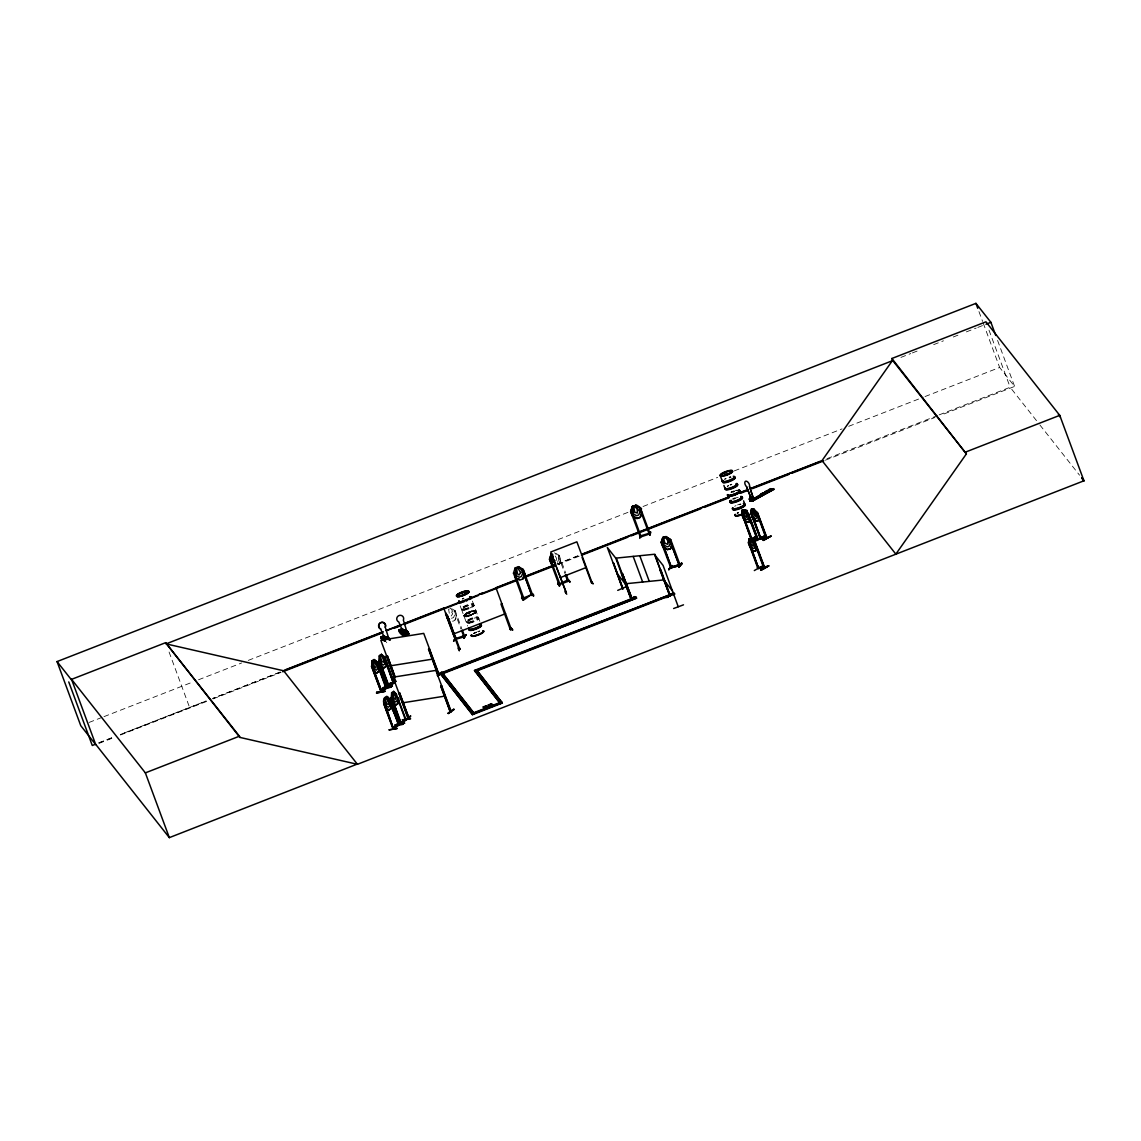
<?xml version="1.0" encoding="UTF-8"?>
<svg xmlns="http://www.w3.org/2000/svg" width="1141" height="1141" viewBox="0 0 1141 1141"><rect width="100%" height="100%" fill="white"/><g stroke="black" fill="none" stroke-linecap="round" stroke-linejoin="round"><path stroke-width="0.75" stroke-dasharray="5 3.75" d="M461.349 608.994L467.667 626.024M478.764 618.436L479.862 621.274M461.292 608.937L460.208 605.857M463.845 616.14C463.018 615.912 469.436 617.252 471.133 615.099M463.788 615.698C465.528 612.902 473.8 608.438 476.396 611.719M476.282 611.476C474.827 614.343 468.224 616.382 470.52 614.828M454.432 611.12L460.878 628.948M468.908 613.316L469.978 612.931L469.022 613.387M556.18 560.516L556.68 558.505L554.44 554.697M558.976 564.724L560.687 559.447M559.061 564.795L560.816 559.447L559.304 555.367L554.54 552.586M463.831 615.598L469.051 612.318L474.87 610.906M455.088 620.105C458.511 607.269 457.113 622.758 451.793 621.075M557.521 562.399L558.748 559.147L557.607 556.109L554.54 552.729M386.4 642.711L386.756 642.354M476.253 611.533L470.434 615.07M470.677 615.484L471.647 614.814L470.605 614.942M465.015 614.414L466.127 613.715M469.807 612.974L469.507 612.988M737.157 513.15L738.541 512.452M467.396 612.717A6.589 1.526 -20.3 0 1 476.111 611.334A6.589 1.526 -20.3 0 1 466.312 615.883A6.589 1.526 -20.3 0 1 467.396 612.717L468.951 612.047M900.934 357.39L910.746 353.567M912.386 352.926L917.293 351.014M933.652 344.639L943.464 340.817M953.277 336.994L958.183 335.083M966.356 331.888L976.168 328.066M977.808 327.424L984.355 324.871M89.055 722.453L102.319 717.275M103.988 716.634L191.888 682.361M198.52 679.779L241.65 662.964M248.282 660.382L629.761 511.653M643.039 506.49L717.675 477.38M734.262 470.919L842.072 428.888M848.704 426.306L923.34 397.211M925.009 396.555L999.644 367.459L1014.606 386.428L941.582 414.896M558.149 555.482L564.838 573.438M558.291 555.838L559.19 555.453L565.722 573.082M98.882 742.905L113.729 737.115M280.344 672.063L212.711 698.463L283.638 670.78M556.894 563.968L578.444 555.567M826.983 458.668L937.545 415.566M939.157 414.882L1010.156 387.255L1038.795 423.553M98.825 742.834L113.672 737.043M557.065 564.182L578.615 555.781M99.025 743.362L113.872 737.571M120.475 735.004L206.378 701.515M213.01 698.92L281.057 672.391M558.22 564.353L579.785 555.938M825.414 460.18L934.95 417.478M454.289 611.362L455.302 610.948L461.748 628.691M451.151 616.012L452.706 613.815L449.682 608.866L448.613 609.18L449.525 614.742M451.422 618.265L453.548 617.652L454.746 614.614L450.567 608.025L455.302 610.948L450.581 607.911M463.859 615.926L471.076 614.97M466.441 616.183A6.575 1.526 -20.3 0 0 476.211 611.633A6.575 1.526 -20.3 0 0 467.525 613.017A6.575 1.526 -20.3 0 0 466.441 616.183L467.824 615.826M473.586 610.72L474.77 610.606M474.87 610.877L476.31 611.291M1039.893 424.951L1079.543 475.198M997.576 340.403L1014.606 386.428M988.99 330.134L1010.156 387.255M978.964 311.579L982.615 321.434M983.228 323.088L999.644 367.459M472.417 601.107L478.792 618.508M169.082 652.024L189.777 707.976M727.273 486.537A6.661 1.54 -20.3 0 1 728.671 485.824M730.24 485.153A6.661 1.54 -20.3 0 1 731.88 484.583M727.188 486.123A6.575 1.526 -20.3 0 1 728.557 485.424M730.097 484.768A6.575 1.526 -20.3 0 1 731.723 484.183M729.399 477.865A6.661 1.54 -20.3 0 1 730.996 477.409M724.663 479.462A6.661 1.54 -20.3 0 1 726.061 478.749M729.256 477.494A6.661 1.54 -20.3 0 1 730.853 477.052M731.039 492.142A6.561 1.526 -20.3 0 1 734.205 490.901M735.774 490.459A6.561 1.526 -20.3 0 1 737.186 490.159M724.578 479.049A6.561 1.526 -20.3 0 1 725.947 478.35M729.099 477.123A6.561 1.526 -20.3 0 1 730.668 476.667M739.339 504.736A6.661 1.54 -20.3 0 1 740.937 504.279M734.647 506.29A6.575 1.526 -20.3 0 1 736.016 505.591M737.557 504.935A6.575 1.526 -20.3 0 1 740.751 503.908M733.52 498.917A6.661 1.54 -20.3 0 1 738.313 497.205M733.649 499.273A6.661 1.54 -20.3 0 1 735.218 498.617M732.836 492.156A6.589 1.526 -20.3 0 1 734.462 491.586M732.037 499.216A6.561 1.526 -20.3 0 1 734.947 497.861M737.129 512.994A6.561 1.526 -20.3 0 1 738.498 512.295M737.271 513.393A6.561 1.526 -20.3 0 1 738.641 512.694A6.561 1.526 -20.3 0 0 737.286 513.421M462.248 598.754A6.575 1.526 -20.3 0 1 463.788 598.098M462.362 599.168A6.661 1.54 -20.3 0 1 463.931 598.497M473.444 633.398A6.546 1.512 -20.3 0 1 476.353 632.043M477.965 631.472A6.546 1.512 -20.3 0 1 479.52 631.03M474.956 633.112A6.575 1.526 -20.3 0 1 476.496 632.456M478.122 631.872A6.575 1.526 -20.3 0 1 479.691 631.429M473.929 605.243L473.929 605.343A6.661 1.54 -20.3 0 1 464.016 609.807A6.661 1.54 -20.3 0 1 465.114 606.598A6.661 1.54 -20.3 0 1 473.929 605.201L473.929 605.243M476.382 611.79L476.353 611.818A6.589 1.526 -20.3 0 1 466.498 616.382A6.589 1.526 -20.3 0 1 467.596 613.216A6.589 1.526 -20.3 0 1 476.296 611.833M474.841 632.87L473.472 633.569A6.589 1.526 -20.3 0 1 476.41 632.2L474.841 632.87M732.636 491.628L731.081 492.284A6.589 1.526 -20.3 0 1 734.262 491.058L732.636 491.628M206.107 701.045L120.333 734.533L206.079 701.016M734.362 491.329L732.75 491.914A6.561 1.526 -20.3 0 1 734.348 491.3M479.605 631.173L478.022 631.629A6.589 1.526 -20.3 0 1 479.605 631.173M737.271 490.302L735.845 490.601A6.589 1.526 -20.3 0 1 737.257 490.302M478.764 618.251L478.764 618.222A6.661 1.54 -20.3 0 0 469.949 619.691A6.661 1.54 -20.3 0 0 468.851 622.9A6.661 1.54 -20.3 0 0 478.764 618.294M464.216 610.178A6.575 1.526 -20.3 0 0 474 605.643A6.575 1.526 -20.3 0 0 465.3 607.026A6.575 1.526 -20.3 0 0 464.216 610.178M466.27 615.698A6.561 1.526 -20.3 0 0 476.025 611.162A6.561 1.526 -20.3 0 0 467.354 612.546A6.561 1.526 -20.3 0 0 466.27 615.698M463.774 608.994A6.575 1.526 -20.3 0 0 473.558 604.459A6.575 1.526 -20.3 0 0 464.858 605.828A6.575 1.526 -20.3 0 0 463.774 608.994M463.888 609.451A6.661 1.54 -20.3 0 0 473.786 604.83A6.661 1.54 -20.3 0 0 464.986 606.242A6.661 1.54 -20.3 0 0 463.888 609.451M466.669 616.739A6.532 1.512 -20.3 0 0 476.382 612.232A6.532 1.512 -20.3 0 0 467.753 613.601A6.532 1.512 -20.3 0 0 466.669 616.739M469.065 623.271A6.575 1.526 -20.3 0 0 478.835 618.722A6.575 1.526 -20.3 0 0 470.149 620.105A6.575 1.526 -20.3 0 0 469.065 623.271M468.723 622.53A6.661 1.54 -20.3 0 0 478.635 617.923A6.661 1.54 -20.3 0 0 469.821 619.321A6.661 1.54 -20.3 0 0 468.723 622.53M468.623 622.087A6.575 1.526 -20.3 0 0 478.393 617.538A6.575 1.526 -20.3 0 0 469.707 618.921A6.575 1.526 -20.3 0 0 468.623 622.087"/><path stroke-width="1.5" d="M771.23 489.403L750.393 501.099L749.223 499.002L751.591 497.191L750.265 497.676M662.935 537.511L666.044 536.684L670.765 539.736L680.236 565.423L670.837 567.933L661.181 542.332L662.878 537.382L663.976 544.97L666.957 546.839L669.04 546.282L670.195 543.316L666.087 536.527L662.85 537.425L661.181 542.332L662.693 546.396L667.357 549.62L670.566 548.75L672.263 543.801M386.984 638.29L387.099 639.431M405.611 631.943L404.613 631.486L405.683 631.914M514.919 577.332L519.711 580.141L523.02 578.858L524.789 573.509L523.263 569.43L518.499 566.635L515.176 567.933L516.288 575.706L519.326 577.289L521.48 576.447L522.692 573.21L521.565 570.158L518.499 566.777M550.975 563.297L549.463 559.218L551.217 553.87L552.33 561.657L555.382 563.226M668.811 569.758L672.049 565.622L668.84 569.701M669.097 569.174L672.02 565.622L669.125 569.117M387.198 639.431L387.312 638.632M386.913 639.245L387.113 638.461M405.297 632.385L404.855 631.258M453.605 641.242L455.929 637.32L453.619 641.171M453.89 640.614L455.972 637.819M459.324 650.826L458.012 648.174M523.462 599.396L523.163 600.109L522.008 597.784M521.879 597.428L523.705 599.895M523.163 600.095L521.608 598.012M523.591 599.795L521.965 597.87M559.561 585.319L559.204 586.06L557.949 583.308L559.504 585.347M639.787 538.409L640.258 535.657M372.394 665.859L371.738 666.33L381.165 692.016L371.467 666.373L372.266 665.959M377.058 662.593L386.628 687.98C379.268 694.969 378.455 691.061 385.801 687.723M399.079 724.991L398.238 725.405C402.031 725.063 378.455 685.256 389.623 699.305L399.122 724.977L393.046 729.07L383.647 703.384L393.417 729.013L384.546 702.685M391.919 697.664L400.848 723.722M662.151 542.061L671.564 567.762L662.037 542.118M377.528 662.279L374.048 659.512L372.08 660.91L371.652 666.358L372.166 660.896M381.394 654.435L379.411 655.704L378.983 661.138L388.496 686.811L388.724 685.499M378.555 671.721L379.083 666.258L377.043 662.493M385.9 666.501L386.414 661.053M383.832 703.369C382.378 698.82 386.371 693.428 389.709 699.29L391.263 703.27L390.835 708.718L388.867 710.101L385.344 707.434L388.867 710.101L390.764 708.632L391.263 703.27M391.691 692.701L391.178 698.149L400.805 723.751M522.421 569.573L531.877 595.474L522.264 569.858M389.88 703.013L389.523 706.322L388.254 707.22L386.086 705.723L384.431 697.992M750.664 498.403L750.778 497.547L750.45 498.389M750.721 497.49L751.848 497.69L750.207 497.69M742.035 513.963L751.263 539.75L757.795 539.408L748.311 513.721L744.602 509.785L742.292 509.941L741.679 514.163L743.091 518.199L746.884 522.093C751.619 524.261 749.537 511.325 749.038 522.022M742.292 509.941L741.75 514.12L742.62 513.935M760.348 538.737L750.721 513.051L751.42 508.857L753.659 508.743L757.367 512.694L766.838 538.367L760.248 538.723M753.673 550.818C757.781 553.642 756.711 539.907 755.827 550.846L753.588 550.96L749.894 547.024L748.467 542.902L749.166 538.723L751.848 538.609L751.805 539.736L742.178 513.792M748.467 542.988L749.081 538.766M751.078 512.922L752.147 517.158L755.855 521.109L758.08 520.981L758.779 516.73M632.2 515.475L636.92 518.499L640.187 517.287L642.069 512.238L640.272 517.401L636.92 518.527L632.1 515.575L630.602 511.468L631.715 510.968L641.099 536.826L640.814 535.757L648.716 533.418M632.414 506.304L633.469 514.006L636.55 515.703L638.718 514.976L639.958 511.838C625.639 494.495 652.738 517.258 635.751 505.306L632.399 506.333L630.602 511.51M633.754 506.59L634.838 506.219L637.234 509.328L637.363 513.065L634.653 512.195L633.768 506.561M640.458 508.216L639.516 508.558M632.499 506.39L630.716 511.51L640.286 536.983M648.701 533.517L648.83 533.075M649.714 534.63L650.113 531.849L650.841 532.205L649.828 535.143L650.085 531.863M649.828 535.143L650.313 532.234M749.922 500.87L770.646 489.004C764.042 490.616 776.807 489.86 768.406 489.86M771.359 489.175L750.821 501.042M773.284 489.118L752.261 500.999L774.183 489.289L770.517 488.676M752.96 500.999L752.361 498.931L754.472 497.733L755.085 499.416M750.507 498.232L751.734 497.79L751.192 497.248M513.436 573.281L515.176 567.933M523.006 578.829L524.774 573.495M551.317 553.956L549.591 559.233L550.433 558.776M662.807 546.297L667.385 549.577L670.594 548.721L672.149 543.801M383.162 640.415L380.866 637.748L384.36 635.936M383.29 640.401L380.894 637.762L382.05 636.849L384.232 640.015M403.6 633.997L400.149 629.803C394.929 631.814 412.272 642.383 398.951 630.702L402.459 628.891M400.163 630.003L399.065 629.832L402.331 628.563M403.543 636.036L409.177 633.797L405.74 629.803M400.149 629.803L405.198 635.423L401.817 631.344M407.594 634.453L408.549 634.082L405.112 630.089M408.421 634.111L407.579 631.372L407.694 632.856M396.355 694.142L406.053 719.828M380.524 691.118L381.465 690.619L381.807 691.56L372.223 665.602M386.286 687.053L386.129 688.323M388.197 686.853L394.03 682.732L393.003 682.247M393.36 683.188L385.073 658.742M393.16 728.985C391.663 727.972 394.415 727.017 394.03 728.586M397.867 724.464L398.366 724.107M405.297 719.187L405.868 718.801M376.801 692.159C402.26 688.636 359.173 695.996 385.045 691.403M384.004 687.681L392.39 686.197L384.118 687.01M396.44 724.435L404.57 723.194L394.8 725.034L403.044 724.293L395.314 725.319M396.911 728.614L388.867 729.898L397.239 728.414M455.715 638.204L454.774 638.603L455.887 638.147M447.186 615.199L455.958 639.302L455.188 639.53L445.575 613.858L446.445 613.33M456.001 638.432L464.458 635.623L464.886 636.564M464.872 636.55L463.389 636.05L464.544 635.623M463.931 636.821L461.535 630.431M463.66 637.691C468.894 630.502 463.888 637.876 463.959 638.119M463.859 638.233L465.899 634.881M750.807 500.314L749.765 497.505L750.906 497.376L750.692 498.161M751.106 498.061L751.52 497.02M385.202 638.447L384.103 638.218L385.016 637.634M384.203 638.475L385.116 637.905M403.201 630.859L402.302 631.429L403.301 631.401M666.044 536.684L670.751 539.693L669.724 540.092L679.323 565.551M592.179 583.022L576.875 541.832L550.761 552.016L566.378 592.963M462.076 593.092L461.748 592.835M462.233 592.807L461.463 593.035M462.675 595.374L464.501 594.661L463.217 595.317M462.889 595.017L464.102 594.432L463.617 594.989M725.148 472.773L725.662 472.103M726.674 474.499L727.644 473.943M726.903 474.913L727.744 473.957M727.63 474.556L726.575 474.599M764.499 492.755L762.43 493.868L764.598 493.012M995.751 335.468L990.887 322.318L975.926 303.363L57.05 661.58L80.769 725.69L95.73 744.645L71.569 679.351L165.63 642.683L239.867 737.4L357.433 764.299L1083.95 480.789L1059.747 415.353L985.952 321.819L891.891 358.488L892.576 360.356L822.033 460.593L896.013 554.341M895.842 554.127L966.384 453.89L891.891 358.488M384.546 702.956L383.647 703.384M623.1 588.713L613.43 562.912L622.658 588.899L622.686 587.601M621.745 573.452L631.387 599.296L621.403 573.595M670.922 567.918L670.395 567.02L671.536 566.606M678.952 564.752L679.979 564.353L680.336 565.294L670.951 567.819L670.409 567.034M679.038 564.909L671.55 567.006L679.865 564.381M681.562 563.084L678.838 567.106L682.247 563.454L678.881 566.991L681.591 563.084L678.838 567.106M670.081 595.06L668.983 594.618L669.296 595.545M678.225 606.698L663.092 565.451L654.634 554.74L670.038 596.158L654.791 554.226L616.354 558.077L631.601 599.339L632.328 599.225L622.344 573.509L632.228 599.267L631.059 598.326L632.143 598.141M522.549 597.927L523.69 597.57L522.82 597.941M523.633 597.499C521.437 604.972 534.573 588.727 533.503 596.087L532.433 593.805M531.72 595.402L532.562 595.06M558.933 584.805L568.774 581.054L568.261 580.07M559.775 583.721L567.976 579.856M742.62 515.561L751.52 539.607L757.981 539.208L748.496 513.621L747.526 513.849L757.153 539.451L757.182 538.31M757.025 538.338L756.711 538.538M757.282 512.723L756.583 512.48L766.11 538.438L765.768 537.468L766.752 537.24M751.234 538.638L755.1 542.545L764.584 568.218C750.821 566.036 759.949 569.687 764.855 568.061L755.285 542.446L754.429 542.617M757.966 568.603L748.553 542.931L749.423 542.759M763.486 567.348L764.028 567.348M485.824 705.922L487.022 707.292L486.423 705.694L483.214 706.949L483.798 708.547L483.841 706.707M488.291 704.967L489.903 704.896L490.502 706.493L488.89 706.564L488.291 704.967L491.514 703.712L492.099 705.309L490.915 703.94M484.426 709.417L483.841 707.805L485.196 706.835L487.093 706.536L487.692 708.147L486.052 708.219L485.467 706.621L486.423 705.694M486.465 706.778L487.064 708.39L485.025 709.174L484.44 707.577M490.502 706.493L489.518 707.434L488.918 705.823L492.185 704.553L492.769 706.165M491.557 704.81L492.142 706.407L490.117 707.206L489.518 705.594M382.078 637.063L385.515 641.057M405.198 635.423L404.242 635.794L399.065 629.832M408.678 633.783L405.212 629.575M483.841 707.805L484.825 706.878L485.41 708.475M488.918 705.823L489.903 704.896M491.143 706.236L490.544 704.639L491.514 703.712M381.536 691.603L386.999 687.909M393.117 682.175L393.545 681.847M379.539 660.397L389.11 686.426L394.33 682.703M392.775 728.086L393.659 727.63M397.938 724.421L398.651 725.305L389.095 699.276M400.89 723.722C399.55 720.77 401.532 724.877 405.326 719.529M406.41 719.771L400.405 723.836L390.992 698.178L391.848 697.764M752.718 501.027L773.541 489.346M754.9 537.468L751.691 539.279M761.96 537.097C734.504 551.174 782.469 526.629 756.44 540.306M754.315 570.571L761.703 566.293M725.69 472.317L725.633 472.731M628.135 601.307L634.824 596.572L628.021 600.879M395.77 681.377L392.547 683.63L395.77 681.576M405.041 720.527L410.731 715.92L404.984 720.042M443.849 608.41L459.281 649.671L458.782 648.673M510.269 628.72L511.125 628.377M510.469 629.59L509.998 628.72L511.182 628.049L512.822 630.046L510.498 627.721L512.338 630.132M501.897 603.689L500.956 603.974L510.341 629.647L511.425 629.219M522.721 597.97L523.02 598.797M559.946 584.506L559.061 584.748L549.548 559.133M567.348 580.555L568.66 581.111M640.343 537.083L639.787 536.199L640.8 535.771M395.513 680.635L386.571 655.775M395.214 677.069L387.298 655.661L395.014 677.212M428.545 649.229L429.487 648.958L428.545 649.229L437.944 674.901M395.67 680.977L392.533 683.616M398.551 692.929L399.493 692.673L409.063 718.302L408.036 718.573L398.751 692.787M399.493 692.673L408.963 718.302M438.615 673.661L438.272 673.86M441.653 672.063L437.317 675.158L442.266 672.505L437.959 675.615M437.516 675.543L441.909 672.52M437.602 675.6L442.209 672.477M440.74 686.24L441.667 685.969L440.74 686.24L450.253 711.898C450.224 711.442 450.909 710.173 449.939 710.943M408.093 718.588L407.893 717.489M404.727 720.641L410.503 716.462M448.071 713.196L453.89 709.117L448.142 713.225M440.939 686.098L450.281 711.884M372.237 660.981L374.148 659.626L376.573 662.95L377.7 666.002L377.329 669.311L376.059 670.223L373.891 668.712L372.08 660.91M373.064 661.067L373.692 660.61L376.288 665.417L375.589 667.899L374.391 666.758L372.979 661.081M380.395 655.861C382.477 654.749 383.932 660.511 383.561 662.236L381.722 661.552L380.31 655.875M376.901 662.322L386.485 688.265M384.175 657.116L393.816 683.045M388.225 686.853L378.798 661.167L379.596 660.753L379.511 655.69L381.479 654.421L385.03 660.796L384.674 664.105L383.405 665.003L381.222 663.491L379.411 655.704M384.759 657.088L383.961 657.501L384.916 656.988L394.273 682.76M376.587 672.99L378.641 671.707L376.601 673.104L373.292 670.323M383.932 667.899L385.986 666.487L384.018 667.884L380.538 665.132L378.798 661.167M376.687 692.901L376.801 692.145M392.39 686.197L383.119 688.308M394.829 682.061L390.436 683.074M388.468 685.499L387.854 685.912L393.132 682.518M386.086 687.681L381.279 690.933M393.417 682.475L388.625 685.727M382.805 688.551L391.149 686.996M393.674 691.432L391.605 692.715L392.29 697.465L393.417 700.503L395.585 702.015L396.854 701.116L397.211 697.807L393.659 691.303L396.412 694.085M385.244 698.078C387.327 696.966 388.796 702.728 388.411 704.453L386.571 703.769L385.159 698.092M393.217 692.416L393.246 696.78L395.114 699.704L395.813 697.208L393.132 692.43M391.677 697.451L401.304 723.437M389.609 699.305L389.095 699.675M402.645 720.114L410.646 718.801M393.217 727.987L398.266 724.692L393.474 727.944M405.597 719.486L400.805 722.738M670.366 596.001L660.796 569.659L659.897 569.872L669.967 596.173M640.472 508.116L650.042 533.817L649.714 532.79L648.63 533.261M649.914 533.874L640.244 537.111M627.85 601.378L633.284 597.927M668.968 594.589L669.895 594.361M666.658 596.957C687.723 583.707 651.853 606.413 673.989 593.149M667.243 597.428L673.689 593.163M666.843 597.499L673.618 593.249M463.973 594.404L463.603 594.589M405.811 718.844L406.053 720.057M389.922 700.959L398.879 724.949M670.58 566.991L671.222 566.835M743.262 510.54L746 513.921L746.514 517.329L744.503 515.832L743.347 510.483M743.875 517.158L746.228 519.497L747.669 519.412L748.211 516.916L744.602 509.785M753.046 509.457L755.57 516.303L752.903 513.008L752.318 509.499L753.117 509.414M747.655 513.764L757.695 539.436M748.496 513.621L744.517 509.827M751.677 512.894L750.821 513.079M760.99 537.867L766.752 537.283L767.094 538.21L757.538 512.58L756.512 512.494M752.29 517.073L755.927 521.066L758.009 520.881M746.799 522.036L749.109 521.979M750.065 539.365L752.803 542.745L753.317 546.154L751.306 544.656L750.136 539.308M751.577 538.78L749.152 538.866L749.551 542.931L750.678 545.983L753.017 548.322L754.472 548.236L755 545.74L751.776 538.623M752.062 539.251L754.829 536.997L751.677 539.051L756.811 538.78M754.044 519.312L760.762 538.737L759.892 537.782L760.79 537.582M766.124 537.582L760.733 538.01M763.072 539.907L771.031 536.099L763.129 539.95M763.629 540.392L770.703 536.056M763.272 540.435L771.016 536.07M758.565 567.448L757.738 567.662M763.857 567.448L758.465 567.876M760.876 569.801L768.478 565.922M761.076 570.229L768.406 565.865M768.777 565.979C762.559 566.407 754.03 575.093 768.749 565.922M746.556 486.665L751.406 499.102L753.659 498.959L749.523 486.579A3.509 1.925 60.7 0 0 747.84 482.058A3.509 1.925 60.7 0 0 744.888 482.13A3.509 1.925 60.7 0 0 746.556 486.665L751.406 499.102M749.523 486.579L753.502 499.045M749.765 497.505L750.992 500.214M754.23 497.747L752.119 498.931L752.604 500.271L754.714 499.088L754.472 497.733M760.89 494.082C770.246 493.483 755.798 496.107 763.001 492.898L766.267 493.14L763.001 492.898M764.884 491.842C774.24 491.243 759.792 493.882 766.994 490.659L770.261 490.901L766.994 490.659M749.723 501.07L771.259 488.99M753.844 499.772L773.655 488.59M464.687 636.721L462.419 630.174M459.709 648.43L458.924 648.73M511.396 629.347L510.612 629.647M680.093 565.465L679.679 564.553M566.407 593.092L556.523 567.59M735.317 494.709L734.362 495.066M514.42 572.939L513.507 573.181L522.949 598.925M649.172 534.002L639.545 508.201M532.69 595.146L523.091 569.445L522.236 569.901M550.361 558.919L559.989 584.377L558.605 583.85L559.204 584.82M458.696 648.687L459.737 648.302M459.951 649.4L447.258 615.085M510.983 628.334L511.225 629.29M455.387 639.331L464.601 636.764L464.259 635.808M764.113 568.118L763.942 567.148M582.138 557.507L591.651 583.251M591.38 581.896L593.22 583.892L591.195 581.496M566.735 594.219L564.909 591.68M383.904 640.144L380.98 636.892L384.246 635.608M384.702 636.15L381.565 637.762M402.787 629.09L399.664 630.716L402.916 629.433M385.016 636.507L381.878 638.119M403.101 629.461L399.963 631.073M385.487 637.049L382.349 638.66L385.601 637.391M403.572 630.003L400.434 631.615L403.7 630.331M385.886 637.534L382.748 639.145M403.971 630.488L400.848 632.1L404.099 630.816M404.57 631.358L401.19 632.299M386.214 638.746L387.712 638.161M405.797 631.101L404.271 631.643C408.492 641.342 404.485 624.612 406.795 633.868M389.566 639.117L389.11 638.575L389.594 639.901M627.422 586.189L617.737 590.382M502.354 703.041L476.681 670.081L502.354 703.041L472.431 714.708L440.112 673.304L635.965 596.957L636.564 598.141L440.711 674.502L440.412 673.703L636.079 597.328M626.323 601.278L636.207 597.556M665.032 597.613L674.916 593.948M673.632 608.51L683.502 604.83M892.761 360.585L166.073 643.881L283.638 670.78L383.076 632.014M985.981 324.229L990.887 322.318M523.862 598.455L514.477 572.711M285.122 669.91L382.891 631.8M386.214 630.502L401.119 624.683M404.442 623.4L444.206 607.896M479.006 594.333L482.329 593.035M495.579 587.872L518.784 578.815M525.416 576.234L553.585 565.251M581.753 554.269L729.242 496.777M739.183 492.898L745.815 490.316M750.778 488.377L820.379 461.249M386.385 630.731L518.955 579.043M523.933 577.104L555.41 564.824M581.924 554.497L729.413 496.991M739.354 493.112L747.64 489.888M750.949 488.59L822.205 460.821M282.726 671.749L317.569 658.157M320.892 656.874L382.292 632.927M393.916 628.406L400.548 625.81M403.871 624.512L458.639 603.161M470.249 598.64L478.55 595.402M481.873 594.104L516.73 580.527M523.362 577.931L554.897 565.636M581.454 555.296L627.921 537.169M631.23 535.885L700.945 508.701M704.254 507.417L729.156 497.704M740.766 493.183L747.412 490.587M752.39 488.648L788.902 474.414M792.225 473.116L823.745 460.821M560.245 577.646L586.36 567.462M521.58 598.098L521.922 597.356M557.621 584.049L557.963 583.308M558.862 583.878L559.546 583.621M567.562 580.484L568.247 580.227M523.79 597.841L531.349 594.803M567.847 579.5L570.015 581.767M453.334 634.054L505.563 613.687M965.685 452.021L1059.747 415.353M71.569 679.351L145.363 772.871L239.425 736.202L239.867 737.4M440.397 674.117L636.564 598.141M474.471 670.423L500.457 703.783L474.471 670.423L670.637 594.461L670.937 595.26L475.07 671.621L474.784 670.822L670.637 594.461M476.425 670.58L665.645 596.814M488.89 706.564L488.918 704.724M440.112 673.304L472.132 713.895L502.054 702.243M68.76 681.919L92.278 745.487L95.587 744.189L169.324 837.637L357.404 764.028M631.486 598.226L622.344 573.509M670.109 595.445L669.425 595.531M403.401 630.488L402.202 631.23M403.486 631.03L402.445 631.287M727.059 474.271L727.844 474.371M459.866 649.3L459.153 649.7L459.894 648.644M764.242 567.291L758.722 567.719M568.589 581.04L566.25 574.622M567.833 581.439L565.365 574.964M591.694 582.038L592.051 582.965M450.909 711.799L441.467 686.112M385.102 638.176L384.203 638.332M661.352 542.289L662.322 541.946M438.03 673.732L438.857 674.73L429.287 649.101M408.307 717.561L408.663 718.488M679.351 565.694L669.582 539.75M438.615 674.802L438.087 674.873M386.371 655.918L387.298 655.661M454.104 709.531L448.356 713.638M407.751 717.646L408.72 717.347M450.424 711.727L451.151 711.613M374.148 659.626L377.443 662.293L376.616 662.707M390.293 665.845L433.209 659.027M376.601 673.104L373.207 670.337M395.299 682.347L390.193 683.231M390.136 683.345L394.971 682.575M382.663 688.037L390.85 687.281M391.178 687.053L382.863 688.437M381.807 691.56L371.995 666.002M390.992 698.178L392.818 702.129L396.212 704.896L398.166 703.498L398.608 698.064L398.009 703.441L396.198 704.767M384.46 702.97L393.559 728.928M402.473 702.856L445.389 696.039M402.188 719.843L410.232 718.559M396.212 724.621L404.57 723.194M766.538 538.224L756.954 512.609M764.484 568.261L754.686 542.474M511.296 629.276L496.078 588.043M451.208 711.57L435.905 670.395L392.989 677.212L408.35 718.402M625.839 583.721L664.276 579.87M751.234 513.079L760.976 538.68M764.071 536.498L756.583 540.72M767.037 538.21L760.562 538.566L751.677 514.534M758.722 568.546L748.981 542.945M490.544 704.639L492.185 704.553M485.467 706.621L487.093 706.536M483.214 706.949L484.825 706.878M749.223 499.002L749.965 500.343L752.604 500.271M752.076 499.159L754.714 499.088M749.837 500.671L753.288 500.985M568.018 579.899L569.659 581.91M531.977 593.948L533.56 595.959M763.857 568.304L754.401 542.488M754.244 541.39L761.618 537.04M550.96 563.283L555.753 566.093M449.483 619.42L447.172 617.851L449.426 619.52M555.111 560.93L553.485 559.76L552.572 554.098M381.379 654.306L384.859 657.073M751.063 497.576L751.762 500.286M405.24 629.789L408.778 633.754M399.906 630.331L404.613 635.637M399.721 630.388L404.285 635.751L403.158 633.825L404.028 635.009L408.15 633.398L407.579 631.372M399.222 630.374L403.8 635.708M385.244 639.559L380.623 628.948A3.509 3.409 -40.7 0 1 378.94 624.412A3.509 3.409 -40.7 0 1 383.547 622.601A3.509 3.409 -40.7 0 1 385.23 627.136L389.167 639.801L386.885 637.163M387.64 637.234L390.008 639.545M380.623 628.948L380.652 628.976A3.509 3.409 -40.7 0 1 378.983 624.455A3.509 3.409 -40.7 0 1 383.59 622.644A3.509 3.409 -40.7 0 1 385.259 627.179M387.512 636.892L389.994 639.516M387.127 636.635L389.537 639.473M387.013 637.134L389.309 639.801M382.05 636.849L385.615 641.014M380.98 636.892L384.546 641.228M381.123 637.434L383.419 640.101M892.576 360.356L966.384 453.89M664.119 580.37L672.577 591.095M670.937 595.26L670.323 594.076M616.81 573.11L625.268 583.835M568.432 579.756L570.086 581.824M558.049 583.736L559.76 585.846M283.467 670.551L357.433 764.299M165.63 642.683L239.425 736.202M57.05 661.58L72.011 680.549M1058.392 414.468L1060.431 417.221M975.926 303.363L977.751 308.284M743.575 500.856L744.645 503.809M752.176 539.565L742.748 514.106L742.363 510.056M751.206 547.566L758.622 568.575L749.423 544.385M720.271 475.64L722.367 481.331M723.907 485.453L724.977 488.405M639.787 555.738L649.272 581.368M633.184 556.394L642.668 582.038M631.044 599.424L615.783 558.191L607.326 547.466L622.744 588.884M490.174 704.667L490.872 706.464M485.196 706.835L485.781 708.447M472.132 713.895L472.431 714.708M428.745 649.086L438.158 674.73L439.057 674.573L423.725 633.383L380.809 640.201L394.486 677.198M403.557 634.467L402.687 633.284L403.301 634.952M389.495 638.418L390.108 640.087M385.729 662.308L393.374 683.188M397.924 699.319L405.568 720.199M379.325 660.796L388.81 686.44M377.486 662.208L386.927 687.966M378.398 667.528L386.043 688.394M145.363 772.871L169.324 837.637M736.316 484.526A6.561 1.526 -20.3 0 1 733.306 488.134A6.561 1.526 -20.3 0 1 725.391 489.175M736.245 484.069A6.661 1.54 -20.3 0 1 733.178 487.735A6.661 1.54 -20.3 0 1 725.134 488.79M738.512 490.459A6.561 1.526 -20.3 0 1 734.718 494.395A6.561 1.526 -20.3 0 1 727.958 494.581M739.211 490.102A6.561 1.526 -20.3 0 1 734.562 493.982A6.561 1.526 -20.3 0 1 727.43 494.695M738.441 490.202A6.589 1.526 -20.3 0 1 735.417 493.825A6.589 1.526 -20.3 0 1 727.473 494.88M734.49 477.052A6.661 1.54 -20.3 0 1 728.942 481.288A6.661 1.54 -20.3 0 1 722.895 481.174M736.744 483.399A6.575 1.526 -20.3 0 1 732.08 487.278A6.575 1.526 -20.3 0 1 724.934 487.991M734.562 477.509A6.575 1.526 -20.3 0 1 729.898 481.388A6.575 1.526 -20.3 0 1 722.752 482.101M736.102 483.698A6.661 1.54 -20.3 0 1 733.05 487.378A6.661 1.54 -20.3 0 1 725.006 488.434M734.348 476.696A6.661 1.54 -20.3 0 1 728.814 480.931A6.661 1.54 -20.3 0 1 722.766 480.803M733.278 476.253A6.575 1.526 -20.3 0 1 729.47 480.19A6.575 1.526 -20.3 0 1 722.695 480.375M744.617 504.75A6.561 1.526 -20.3 0 1 739.168 508.915A6.561 1.526 -20.3 0 1 733.221 508.8M744.56 504.293A6.661 1.54 -20.3 0 1 739.026 508.529A6.661 1.54 -20.3 0 1 732.978 508.415M745.957 510.598A6.561 1.526 -20.3 0 1 745.087 513.179M745.815 510.212A6.561 1.526 -20.3 0 1 746.043 512.095M742.021 514.149A6.561 1.526 -20.3 0 1 735.26 514.32M740.053 491.4A6.561 1.526 -20.3 0 1 733.335 495.608A6.561 1.526 -20.3 0 1 728.186 495.208M738.755 491.101A6.561 1.526 -20.3 0 1 739.596 491.158M746.827 510.697A6.561 1.526 -20.3 0 1 745.087 513.208M738.641 490.73A6.589 1.526 -20.3 0 1 734.818 494.681A6.589 1.526 -20.3 0 1 728.044 494.866M741.08 497.162A6.661 1.54 -20.3 0 1 740.595 499.544A6.661 1.54 -20.3 0 1 732.123 502.553A6.661 1.54 -20.3 0 1 731.139 500.685M743.347 503.495A6.575 1.526 -20.3 0 1 739.539 507.431A6.575 1.526 -20.3 0 1 732.764 507.617M741.165 497.604A6.575 1.526 -20.3 0 1 737.357 501.541A6.575 1.526 -20.3 0 1 730.582 501.726M744.431 503.937A6.661 1.54 -20.3 0 1 738.883 508.173A6.661 1.54 -20.3 0 1 732.836 508.045M740.951 496.791A6.661 1.54 -20.3 0 1 740.466 499.173A6.661 1.54 -20.3 0 1 731.98 502.183A6.661 1.54 -20.3 0 1 730.996 500.329M740.723 496.421A6.561 1.526 -20.3 0 1 736.915 500.357A6.561 1.526 -20.3 0 1 730.169 500.542M470.791 597.47A6.661 1.54 -20.3 0 1 470.933 598.668M461.392 602.733A6.661 1.54 -20.3 0 1 459.21 601.578M459.11 602.919A6.575 1.526 -20.3 0 1 459.438 601.977M470.862 597.913A6.575 1.526 -20.3 0 1 471.376 598.569M469.792 597.043A6.661 1.54 -20.3 0 1 470.805 598.312M470.021 598.954A6.661 1.54 -20.3 0 1 468.894 599.653M467.51 600.366A6.661 1.54 -20.3 0 1 465.942 601.036M464.301 601.621A6.661 1.54 -20.3 0 1 462.704 602.077M461.264 602.377A6.661 1.54 -20.3 0 1 459.067 601.221M469.579 596.657A6.575 1.526 -20.3 0 1 468.694 599.253M467.325 599.952A6.575 1.526 -20.3 0 1 465.77 600.608M464.159 601.179A6.575 1.526 -20.3 0 1 458.996 600.794M480.946 625.154A6.575 1.526 -20.3 0 1 475.483 629.333A6.575 1.526 -20.3 0 1 469.507 629.219M480.004 624.64A6.661 1.54 -20.3 0 1 476.154 628.634A6.661 1.54 -20.3 0 1 469.279 628.819M483.128 631.059A6.575 1.526 -20.3 0 1 477.665 635.237A6.575 1.526 -20.3 0 1 471.704 635.123M471.561 634.738A6.561 1.526 -20.3 0 0 477.523 634.852A6.561 1.526 -20.3 0 0 482.971 630.688A6.589 1.526 -20.3 0 1 477.58 635.009A6.589 1.526 -20.3 0 1 471.604 634.895M479.648 623.899A6.575 1.526 -20.3 0 1 475.854 627.85A6.575 1.526 -20.3 0 1 469.079 628.035M479.876 624.284A6.661 1.54 -20.3 0 1 476.011 628.277A6.661 1.54 -20.3 0 1 469.151 628.463M757.253 515.889L756.725 518.385L755.285 518.456C752.946 517.23 748.296 508.045 753.659 508.843L757.253 515.889M520.638 572.568L519.069 574.978L517.443 573.809L516.531 568.147L517.6 567.733L520.638 572.568M668.184 542.46L667.713 544.314L665.089 543.287C661.709 536.755 666.758 535.671 668.184 542.46M407.251 632.742L403.957 633.982L398.751 621.931A3.509 3.409 -40.7 0 1 397.068 617.395A3.509 3.409 -40.7 0 1 401.675 615.584A3.509 3.409 -40.7 0 1 403.358 620.119L407.251 632.742M450.495 623.642L449.611 623.984L450.552 623.713M499.844 702.585L473.729 712.768L474.028 713.567L500.143 703.384L499.844 702.585M1083.95 480.789L1081.754 477.993L1083.95 480.789M474.043 713.154L442.323 672.962L474.342 713.966L474.043 713.154M722.652 475.569A6.575 1.526 -20.3 0 0 732.436 471.019A6.575 1.526 -20.3 0 0 723.736 472.403A6.575 1.526 -20.3 0 0 722.652 475.569M722.895 476.182A6.561 1.526 -20.3 0 0 732.65 471.647A6.561 1.526 -20.3 0 0 723.979 473.016A6.561 1.526 -20.3 0 0 722.895 476.182M722.752 475.84A6.589 1.526 -20.3 0 0 732.536 471.29A6.589 1.526 -20.3 0 0 723.836 472.674A6.589 1.526 -20.3 0 0 722.752 475.84M735.403 514.719A6.561 1.526 -20.3 0 0 742.163 514.534A6.561 1.526 -20.3 0 1 735.417 514.748M458.967 595.987A6.575 1.526 -20.3 0 0 468.737 591.437A6.575 1.526 -20.3 0 0 460.051 592.821A6.575 1.526 -20.3 0 0 458.967 595.987M459.21 596.572A6.532 1.512 -20.3 0 0 468.922 592.065A6.532 1.512 -20.3 0 0 460.294 593.434A6.532 1.512 -20.3 0 0 459.21 596.572A6.546 1.512 -20.3 0 0 468.951 592.065A6.546 1.512 -20.3 0 0 460.294 593.448A6.546 1.512 -20.3 0 0 459.21 596.6M459.039 596.23A6.589 1.526 -20.3 0 0 468.837 591.666A6.589 1.526 -20.3 0 0 460.137 593.049A6.589 1.526 -20.3 0 0 459.039 596.23"/></g></svg>
